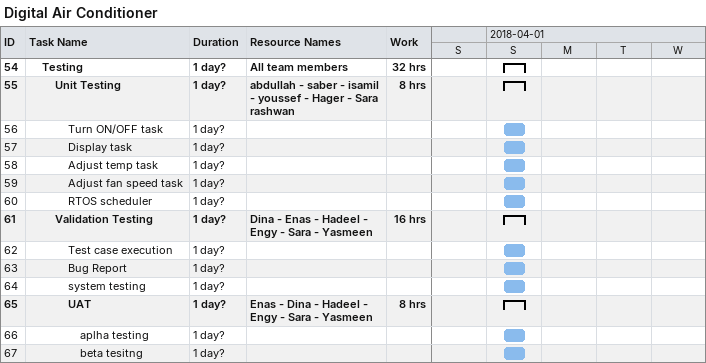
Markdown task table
Digital Air Conditioner

| ID | Level | Task | Duration | Start | Finish | Resources | Work (h) |
|---|---|---|---|---|---|---|---|
| 54 | 2 | **Testing** | 1d? | 2018-04-01 | 2018-04-01 | All team members | 32 |
| 55 | 3 | **Unit Testing** | 1d? | 2018-04-01 | 2018-04-01 | abdullah - saber - isamil - youssef - Hager - Sara rashwan | 8 |
| 56 | 4 | Turn ON/OFF task | 1d? | 2018-04-01 | 2018-04-01 |  |  |
| 57 | 4 | Display task | 1d? | 2018-04-01 | 2018-04-01 |  |  |
| 58 | 4 | Adjust temp task | 1d? | 2018-04-01 | 2018-04-01 |  |  |
| 59 | 4 | Adjust fan speed task | 1d? | 2018-04-01 | 2018-04-01 |  |  |
| 60 | 4 | RTOS scheduler | 1d? | 2018-04-01 | 2018-04-01 |  |  |
| 61 | 3 | **Validation Testing** | 1d? | 2018-04-01 | 2018-04-01 | Dina - Enas - Hadeel - Engy - Sara - Yasmeen | 16 |
| 62 | 4 | Test case execution | 1d? | 2018-04-01 | 2018-04-01 |  |  |
| 63 | 4 | Bug Report | 1d? | 2018-04-01 | 2018-04-01 |  |  |
| 64 | 4 | system testing | 1d? | 2018-04-01 | 2018-04-01 |  |  |
| 65 | 4 | **UAT** | 1d? | 2018-04-01 | 2018-04-01 | Enas - Dina - Hadeel - Engy - Sara - Yasmeen | 8 |
| 66 | 5 | aplha testing | 1d? | 2018-04-01 | 2018-04-01 |  |  |
| 67 | 5 | beta tesitng | 1d? | 2018-04-01 | 2018-04-01 |  |  |
